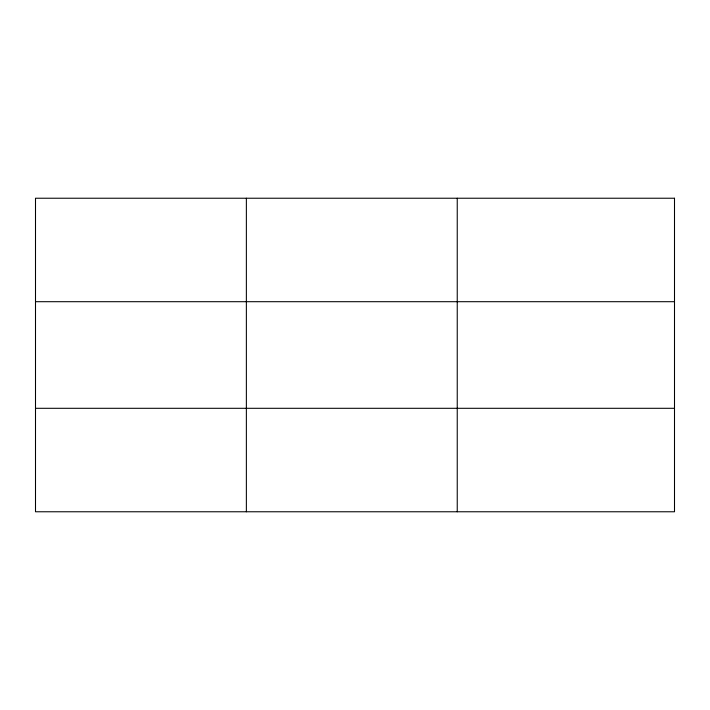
<?xml version="1.0" encoding="UTF-8"?>
<svg xmlns="http://www.w3.org/2000/svg" width="710" height="710" viewBox="0 0 710 710"><rect width="100%" height="100%" fill="white"/><g stroke="black" fill="none" stroke-linecap="round" stroke-linejoin="round"><path stroke-width="1.06" d="M246.37 511.768L246.37 198.232M457.24 511.768L457.24 198.232M35.5 301.697L674.5 301.697M35.5 408.303L674.5 408.303M674.5 198.232L674.5 511.768L35.5 511.768L35.5 198.232L674.5 198.232"/></g></svg>
